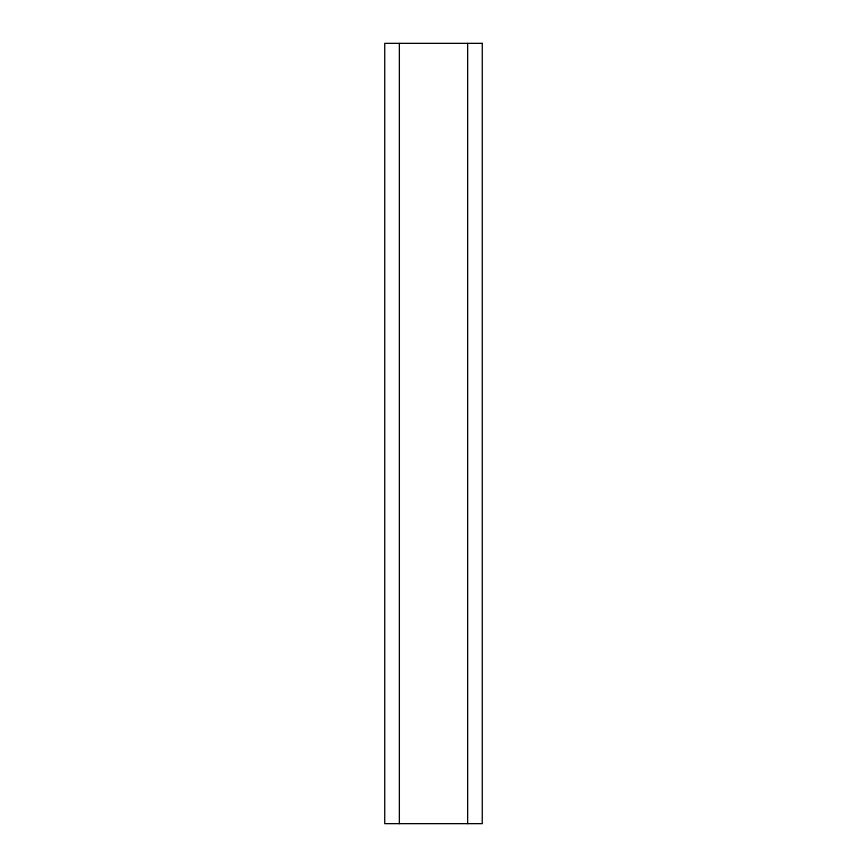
<?xml version="1.0" encoding="UTF-8"?>
<svg xmlns="http://www.w3.org/2000/svg" width="867" height="867" viewBox="0 0 867 867"><rect width="100%" height="100%" fill="white"/><g stroke="black" fill="none" stroke-linecap="round" stroke-linejoin="round"><path stroke-width="1.3" d="M467.638 43.35L467.638 823.65M399.362 43.35L399.362 823.65M482.269 43.35L384.731 43.35L384.731 823.65L482.269 823.65L482.269 43.35"/></g></svg>
